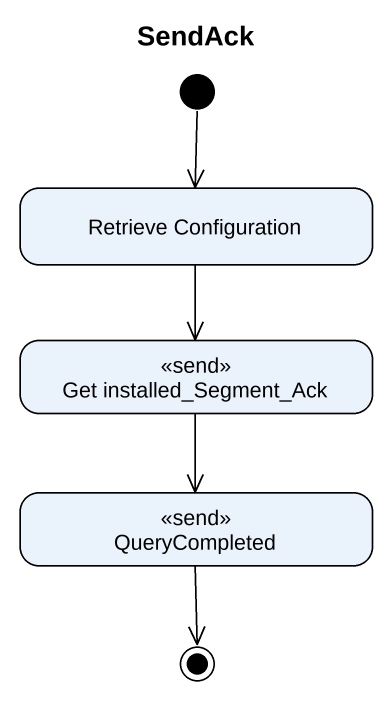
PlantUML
@startuml
title SendAck
hide empty description
state "Retrieve Configuration" as Retrieve_Configuration
state "Get installed_Segment_Ack" as Get_installed_Segment_Ack <<send>>
state QueryCompleted <<send>>
[*] --> Retrieve_Configuration
Retrieve_Configuration --> Get_installed_Segment_Ack
Get_installed_Segment_Ack --> QueryCompleted
QueryCompleted --> [*]
@enduml
